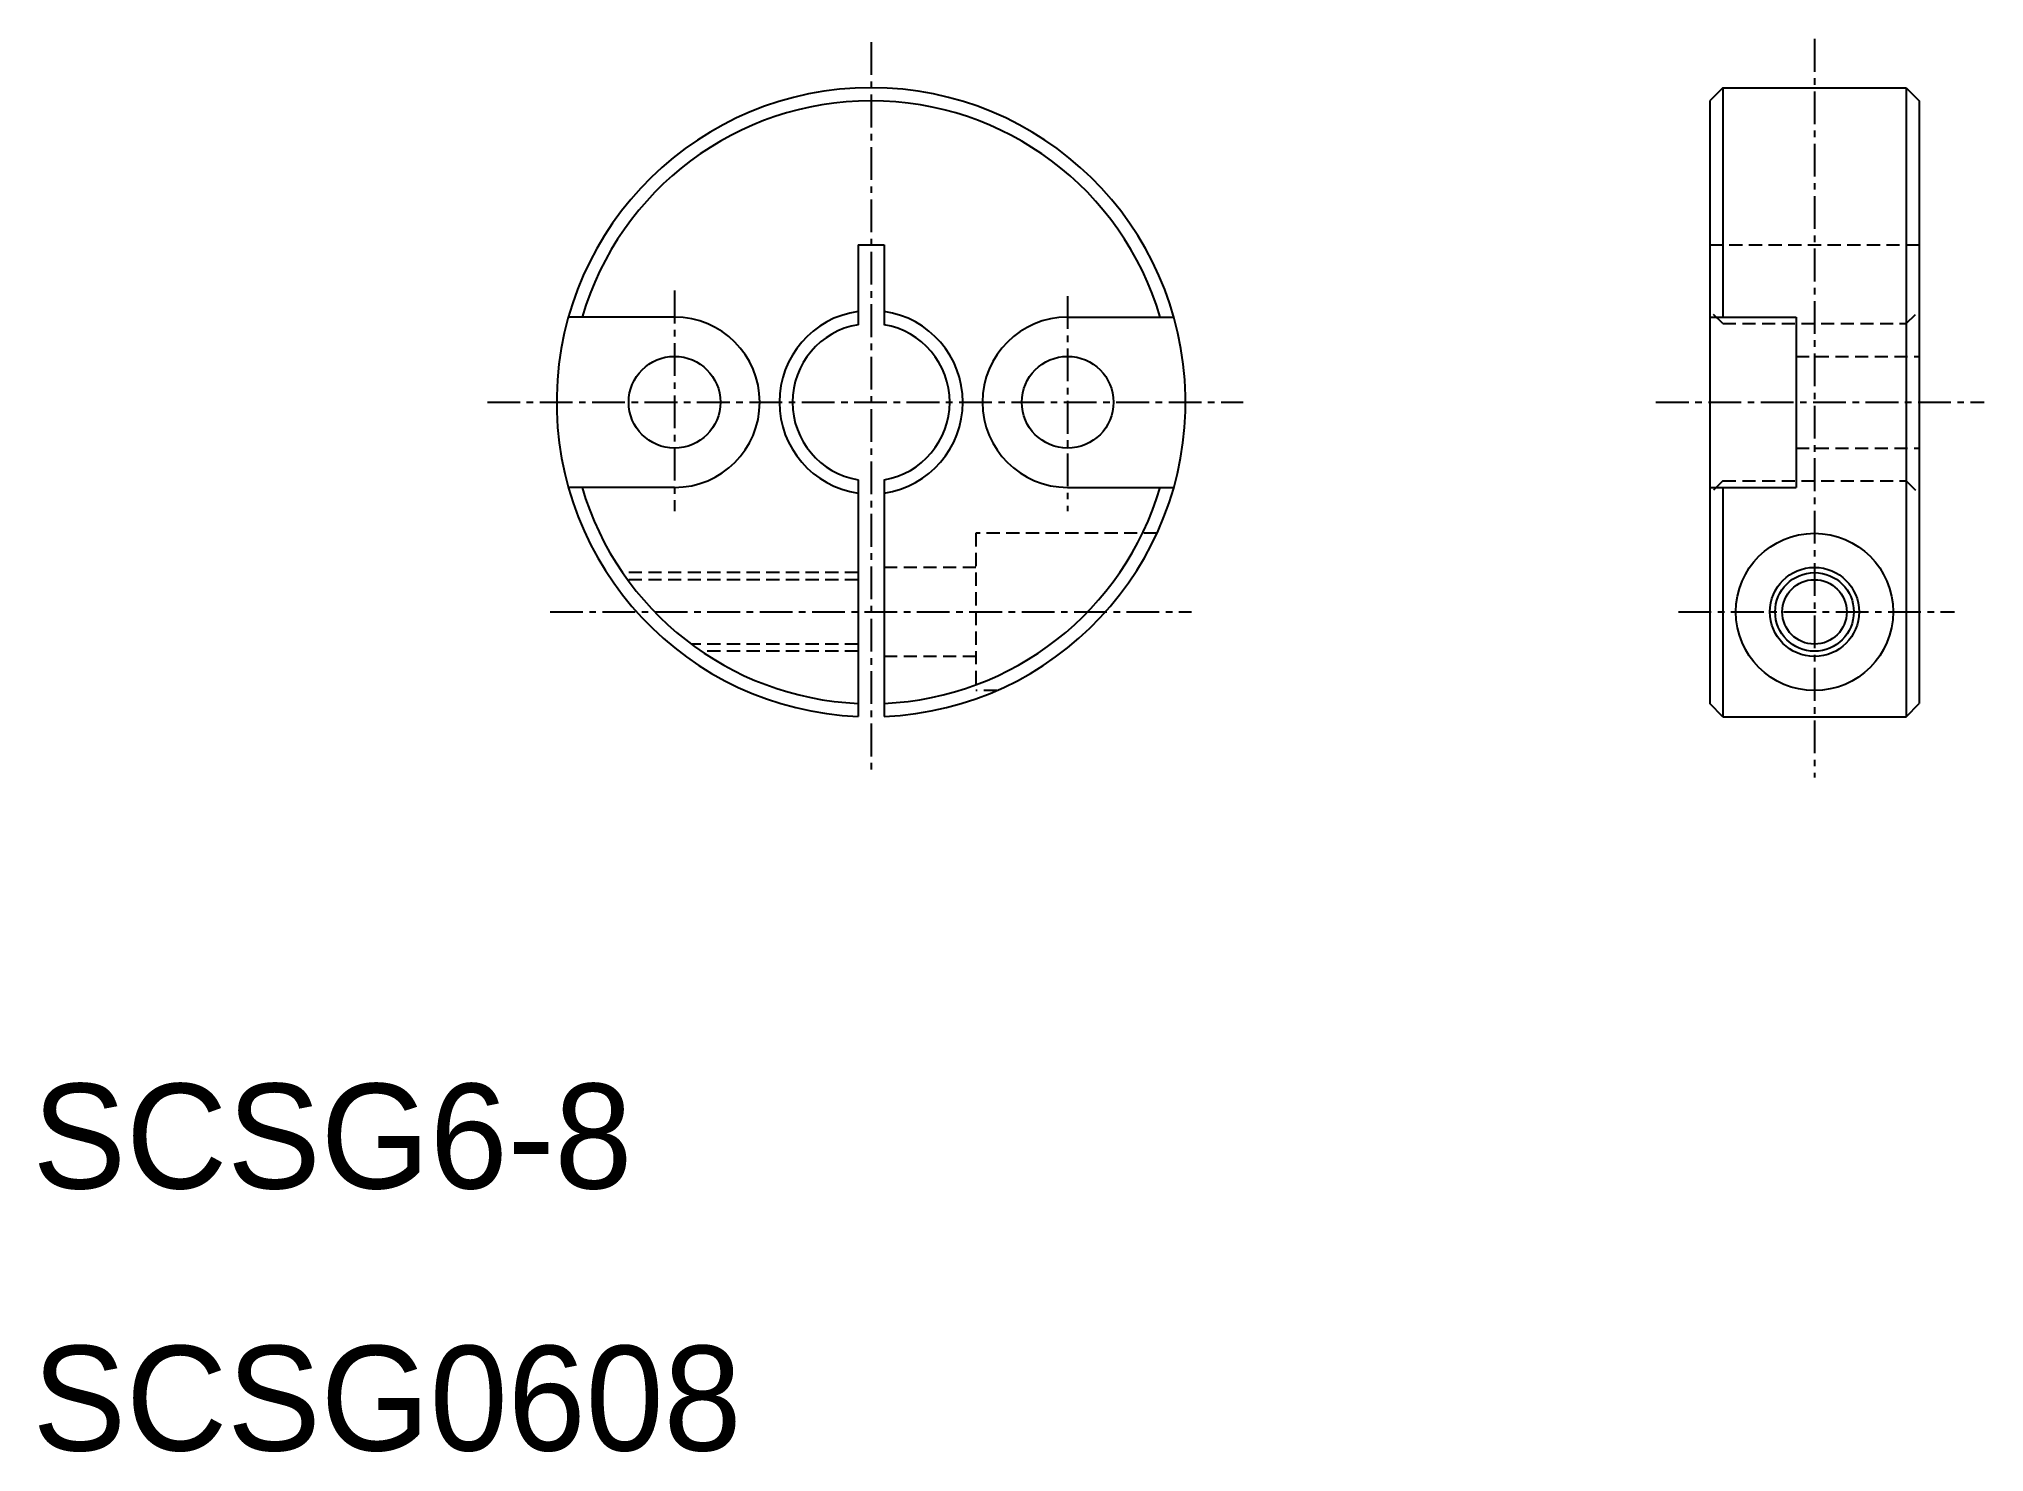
# Model space of a CAD drawing. Extents: x 10.2 to 84.5, y 9.9 to 63.9.
import ezdxf

# ---------------------------------------------------------------- set-up
doc = ezdxf.new("R2010")
doc.units = 0
doc.linetypes.add('CENTER', pattern=[2, 1.25, -0.25, 0.25, -0.25])
doc.linetypes.add('DASHED', pattern=[0.75, 0.5, -0.25])
doc.layers.get('0').update_dxf_attribs({"linetype": 'CONTINUOUS'})
doc.layers.add('CENTER', color=1, linetype='CENTER')

msp = doc.modelspace()

# ---------------------------------------------------------------- linework, layer by layer
at = {"color": 7, "linetype": 'CONTINUOUS'}
for p, q in [((74.5, 62), (74, 61.5)), ((74.5, 62), (74.5, 53.25)), ((74.5, 62), (81.5, 62)), ((81.5, 62), (81.5, 38)), ((81.5, 62), (82, 61.5)), ((74, 61.5), (74, 38.5)), ((82, 61.5), (82, 38.5)), ((41.5, 56), (42.5, 56)), ((41.5, 56), (41.5, 52.958)), ((42.5, 56), (42.5, 52.958)), ((34.5, 53.25), (30.448, 53.25)), ((49.5, 53.25), (53.552, 53.25)), ((74, 53.25), (77.3, 53.25)), ((77.3, 53.25), (77.3, 46.75)), ((41.5, 47.042), (41.5, 38.01)), ((42.5, 47.042), (42.5, 38.01)), ((34.5, 46.75), (30.448, 46.75)), ((49.5, 46.75), (53.552, 46.75)), ((74, 46.75), (77.3, 46.75)), ((74.5, 46.75), (74.5, 38)), ((74.5, 38), (74, 38.5)), ((74.5, 38), (81.5, 38)), ((81.5, 38), (82, 38.5))]:
    msp.add_line(p, q, dxfattribs=at)
at = {"color": 3, "linetype": 'DASHED'}
for p, q in [((74, 56), (82, 56)), ((74.5, 53), (74, 53.5)), ((81.5, 53), (82, 53.5)), ((74.5, 53), (81.5, 53)), ((77.3, 51.75), (82, 51.75)), ((77.3, 48.25), (82, 48.25)), ((74.5, 47), (74, 46.5)), ((74.5, 47), (81.5, 47)), ((81.5, 47), (82, 46.5)), ((46, 45), (46, 39)), ((52.909, 45), (46, 45)), ((41.5, 43.5), (32.513, 43.5)), ((41.5, 43.23), (32.704, 43.23)), ((46, 43.7), (42.5, 43.7)), ((41.5, 40.77), (35.14, 40.77)), ((41.5, 40.5), (35.519, 40.5)), ((46, 40.3), (42.5, 40.3)), ((46.796, 39), (46, 39))]:
    msp.add_line(p, q, dxfattribs=at)
at = {"color": 7, "linetype": 'CONTINUOUS'}
for centre, radius in [((34.5, 50), 1.75), ((49.5, 50), 1.75), ((78, 42), 3), ((78, 42), 1.7), ((78, 42), 1.23)]:
    msp.add_circle(centre, radius, dxfattribs=at)
at = {"color": 3, "linetype": 'CONTINUOUS'}
msp.add_circle((78, 42), 1.5, dxfattribs=at)
at = {"color": 7, "linetype": 'CONTINUOUS'}
for centre, radius, start, end in [((42, 50), 12, 272.38802, 267.61198), ((42, 50), 11.5, 16.41596, 163.58404), ((42, 50), 3.5, 98.21321, 261.78679), ((42, 50), 3.5, 278.21321, 81.78679), ((34.5, 50), 3.25, 270, 90), ((42, 50), 3, 99.59407, 260.40593), ((42, 50), 3, 279.59407, 80.40593), ((49.5, 50), 3.25, 90, 270), ((42, 50), 11.5, 196.41596, 267.50809), ((42, 50), 11.5, 272.49191, 343.58404)]:
    msp.add_arc(centre, radius, start, end, dxfattribs=at)
at = {"layer": 'CENTER', "color": 1, "linetype": 'CENTER'}
for p, q in [((78, 63.862), (78, 35.685)), ((42, 63.737), (42, 35.872)), ((34.5, 54.258), (34.5, 45.843)), ((49.5, 54.048), (49.5, 45.843)), ((27.356, 50), (56.199, 50)), ((71.951, 50), (84.472, 50)), ((29.748, 42), (54.229, 42)), ((72.812, 42), (83.347, 42))]:
    msp.add_line(p, q, dxfattribs=at)

# ---------------------------------------------------------------- texts
at = {"color": 7, "linetype": 'CONTINUOUS'}
for s, p in [('SCSG6-8', (10, 20)), ('SCSG0608', (10, 10))]:
    msp.add_text(s, height=4, dxfattribs=at).set_placement(p)

doc.saveas('drawing.dxf')
